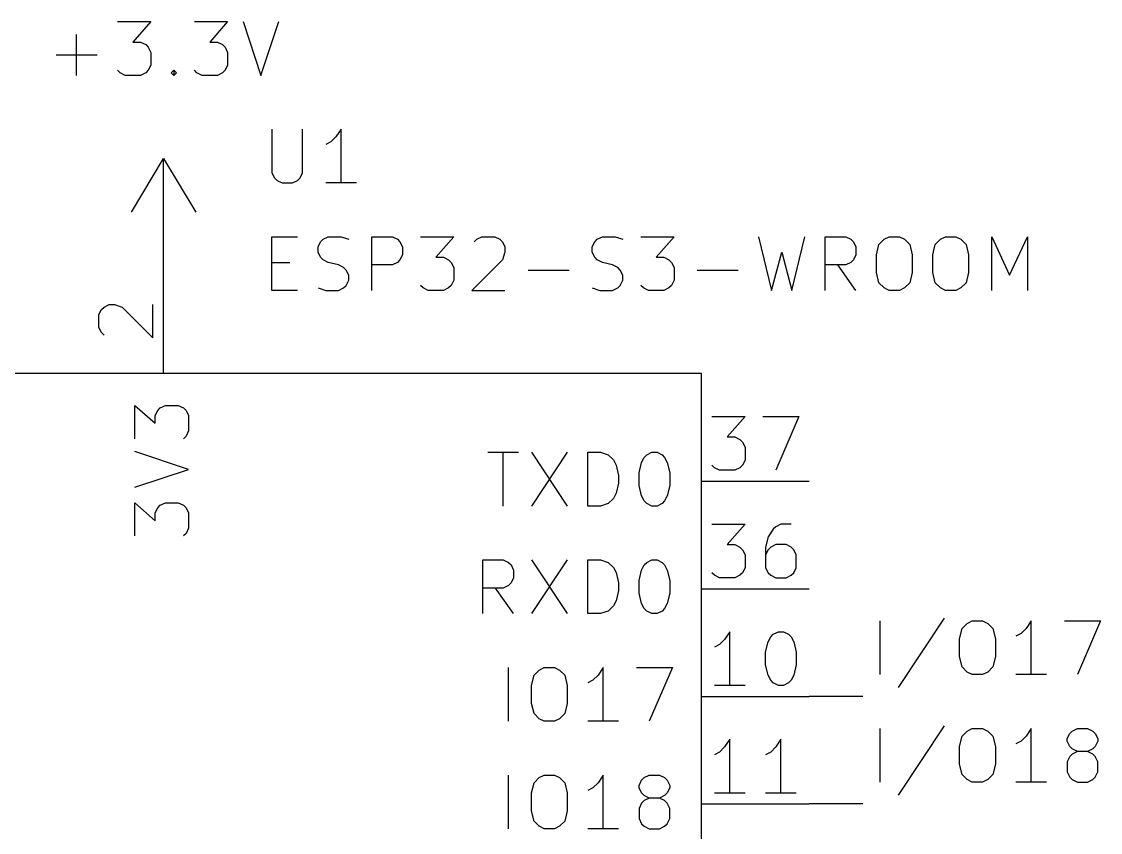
# Model space of a CAD drawing. Header units: inches. Extents: x 0.4 to 11.3, y -7.9 to -0.4.
# Drawn here: x 1.468 to 2.471, y -5.826 to -5.073 of the extents above; entities that cross this region are included whole.
import ezdxf

# ---------------------------------------------------------------- set-up
doc = ezdxf.new("R2010")
doc.units = ezdxf.units.IN
doc.header["$MEASUREMENT"] = 0
for name, color, linetype in [('GREENSIXTYFIVE', 129, 'CONTINUOUS'), ('LIGHTGREEN', 92, 'CONTINUOUS'), ('LIGHTRED', 12, 'CONTINUOUS'), ('RED', 14, 'CONTINUOUS'), ('REDSIX', 19, 'CONTINUOUS'), ('WHITE', 250, 'CONTINUOUS')]:
    doc.layers.add(name, color=color, linetype=linetype)

msp = doc.modelspace()

# ---------------------------------------------------------------- linework, layer by layer
at = {"layer": 'GREENSIXTYFIVE', "linetype": 'CONTINUOUS'}
for p, q in [((1.5571, -5.0728), (1.5881, -5.0728)), ((1.5571, -5.0728), (1.5881, -5.0728)), ((1.5881, -5.0728), (1.5714, -5.0919)), ((1.5881, -5.0728), (1.5714, -5.0919)), ((1.6286, -5.0728), (1.6595, -5.0728)), ((1.6286, -5.0728), (1.6595, -5.0728)), ((1.6595, -5.0728), (1.6429, -5.0919)), ((1.6595, -5.0728), (1.6429, -5.0919)), ((1.6738, -5.0728), (1.6905, -5.1228)), ((1.6738, -5.0728), (1.6905, -5.1228)), ((1.6905, -5.1228), (1.7071, -5.0728)), ((1.6905, -5.1228), (1.7071, -5.0728)), ((1.519, -5.1228), (1.519, -5.0847)), ((1.519, -5.1228), (1.519, -5.0847)), ((1.5714, -5.0919), (1.5786, -5.0919)), ((1.5714, -5.0919), (1.5786, -5.0919)), ((1.5786, -5.0919), (1.5833, -5.0942)), ((1.5786, -5.0919), (1.5833, -5.0942)), ((1.5833, -5.0942), (1.5857, -5.0966)), ((1.5833, -5.0942), (1.5857, -5.0966)), ((1.6429, -5.0919), (1.65, -5.0919)), ((1.6429, -5.0919), (1.65, -5.0919)), ((1.65, -5.0919), (1.6548, -5.0942)), ((1.65, -5.0919), (1.6548, -5.0942)), ((1.6548, -5.0942), (1.6571, -5.0966)), ((1.6548, -5.0942), (1.6571, -5.0966)), ((1.5, -5.1038), (1.5381, -5.1038)), ((1.5, -5.1038), (1.5381, -5.1038)), ((1.5857, -5.0966), (1.5881, -5.1014)), ((1.5857, -5.0966), (1.5881, -5.1014)), ((1.5881, -5.1014), (1.5881, -5.1133)), ((1.5881, -5.1014), (1.5881, -5.1133)), ((1.6571, -5.0966), (1.6595, -5.1014)), ((1.6571, -5.0966), (1.6595, -5.1014)), ((1.6595, -5.1014), (1.6595, -5.1133)), ((1.6595, -5.1014), (1.6595, -5.1133)), ((1.5881, -5.1133), (1.5857, -5.118)), ((1.5881, -5.1133), (1.5857, -5.118)), ((1.6595, -5.1133), (1.6571, -5.118)), ((1.6595, -5.1133), (1.6571, -5.118)), ((1.5595, -5.1204), (1.5571, -5.118)), ((1.5595, -5.1204), (1.5571, -5.118)), ((1.5643, -5.1228), (1.5595, -5.1204)), ((1.5643, -5.1228), (1.5595, -5.1204)), ((1.5786, -5.1228), (1.5643, -5.1228)), ((1.5786, -5.1228), (1.5643, -5.1228)), ((1.5833, -5.1204), (1.5786, -5.1228)), ((1.5833, -5.1204), (1.5786, -5.1228)), ((1.5857, -5.118), (1.5833, -5.1204)), ((1.5857, -5.118), (1.5833, -5.1204)), ((1.6071, -5.1204), (1.6095, -5.118)), ((1.6071, -5.1204), (1.6095, -5.118)), ((1.6095, -5.1228), (1.6071, -5.1204)), ((1.6095, -5.1228), (1.6071, -5.1204)), ((1.6095, -5.118), (1.6119, -5.1204)), ((1.6095, -5.118), (1.6095, -5.1228)), ((1.6095, -5.118), (1.6119, -5.1204)), ((1.6095, -5.118), (1.6095, -5.1228)), ((1.6119, -5.1204), (1.6095, -5.1228)), ((1.6119, -5.1204), (1.6095, -5.1228)), ((1.631, -5.1204), (1.6286, -5.118)), ((1.631, -5.1204), (1.6286, -5.118)), ((1.6357, -5.1228), (1.631, -5.1204)), ((1.6357, -5.1228), (1.631, -5.1204)), ((1.65, -5.1228), (1.6357, -5.1228)), ((1.65, -5.1228), (1.6357, -5.1228)), ((1.6548, -5.1204), (1.65, -5.1228)), ((1.6548, -5.1204), (1.65, -5.1228)), ((1.6571, -5.118), (1.6548, -5.1204)), ((1.6571, -5.118), (1.6548, -5.1204)), ((1.7007, -5.1728), (1.7007, -5.2133)), ((1.7007, -5.1728), (1.7007, -5.2133)), ((1.7292, -5.2133), (1.7292, -5.1728)), ((1.7292, -5.2133), (1.7292, -5.1728)), ((1.7649, -5.1728), (1.7602, -5.1799)), ((1.7649, -5.1728), (1.7602, -5.1799)), ((1.7649, -5.2228), (1.7649, -5.1728)), ((1.7649, -5.2228), (1.7649, -5.1728)), ((1.7602, -5.1799), (1.7554, -5.1847)), ((1.7602, -5.1799), (1.7554, -5.1847)), ((1.7554, -5.1847), (1.7507, -5.1871)), ((1.7554, -5.1847), (1.7507, -5.1871)), ((1.7007, -5.2133), (1.703, -5.218)), ((1.7007, -5.2133), (1.703, -5.218)), ((1.7269, -5.218), (1.7292, -5.2133)), ((1.7269, -5.218), (1.7292, -5.2133)), ((1.703, -5.218), (1.7054, -5.2204)), ((1.703, -5.218), (1.7054, -5.2204)), ((1.7054, -5.2204), (1.7102, -5.2228)), ((1.7054, -5.2204), (1.7102, -5.2228)), ((1.7102, -5.2228), (1.7197, -5.2228)), ((1.7102, -5.2228), (1.7197, -5.2228)), ((1.7197, -5.2228), (1.7245, -5.2204)), ((1.7197, -5.2228), (1.7245, -5.2204)), ((1.7245, -5.2204), (1.7269, -5.218)), ((1.7245, -5.2204), (1.7269, -5.218)), ((1.7792, -5.2228), (1.7507, -5.2228)), ((1.7792, -5.2228), (1.7507, -5.2228)), ((1.7007, -5.3228), (1.7007, -5.2728)), ((1.7007, -5.2728), (1.7245, -5.2728)), ((1.7007, -5.3228), (1.7007, -5.2728)), ((1.7007, -5.2728), (1.7245, -5.2728)), ((1.7483, -5.2752), (1.753, -5.2728)), ((1.7483, -5.2752), (1.753, -5.2728)), ((1.753, -5.2728), (1.7649, -5.2728)), ((1.753, -5.2728), (1.7649, -5.2728)), ((1.7649, -5.2728), (1.7721, -5.2752)), ((1.7649, -5.2728), (1.7721, -5.2752)), ((1.7935, -5.3228), (1.7935, -5.2728)), ((1.7935, -5.2728), (1.8126, -5.2728)), ((1.7935, -5.3228), (1.7935, -5.2728)), ((1.7935, -5.2728), (1.8126, -5.2728)), ((1.8126, -5.2728), (1.8173, -5.2752)), ((1.8126, -5.2728), (1.8173, -5.2752)), ((1.8388, -5.2728), (1.8697, -5.2728)), ((1.8388, -5.2728), (1.8697, -5.2728)), ((1.8697, -5.2728), (1.853, -5.2919)), ((1.8697, -5.2728), (1.853, -5.2919)), ((1.8911, -5.2752), (1.8959, -5.2728)), ((1.8911, -5.2752), (1.8959, -5.2728)), ((1.8959, -5.2728), (1.9078, -5.2728)), ((1.8959, -5.2728), (1.9078, -5.2728)), ((1.9078, -5.2728), (1.9126, -5.2752)), ((1.9078, -5.2728), (1.9126, -5.2752)), ((2.003, -5.2752), (2.0078, -5.2728)), ((2.003, -5.2752), (2.0078, -5.2728)), ((2.0078, -5.2728), (2.0197, -5.2728)), ((2.0078, -5.2728), (2.0197, -5.2728)), ((2.0197, -5.2728), (2.0269, -5.2752)), ((2.0197, -5.2728), (2.0269, -5.2752)), ((2.0435, -5.2728), (2.0745, -5.2728)), ((2.0435, -5.2728), (2.0745, -5.2728)), ((2.0745, -5.2728), (2.0578, -5.2919)), ((2.0745, -5.2728), (2.0578, -5.2919)), ((2.153, -5.2728), (2.1649, -5.3228)), ((2.153, -5.2728), (2.1649, -5.3228)), ((2.184, -5.3228), (2.1959, -5.2728)), ((2.184, -5.3228), (2.1959, -5.2728)), ((2.2149, -5.3228), (2.2149, -5.2728)), ((2.2149, -5.2728), (2.234, -5.2728)), ((2.2149, -5.3228), (2.2149, -5.2728)), ((2.2149, -5.2728), (2.234, -5.2728)), ((2.234, -5.2728), (2.2388, -5.2752)), ((2.234, -5.2728), (2.2388, -5.2752)), ((2.2697, -5.2752), (2.2745, -5.2728)), ((2.2697, -5.2752), (2.2745, -5.2728)), ((2.2745, -5.2728), (2.284, -5.2728)), ((2.2745, -5.2728), (2.284, -5.2728)), ((2.284, -5.2728), (2.2888, -5.2752)), ((2.284, -5.2728), (2.2888, -5.2752)), ((2.3221, -5.2752), (2.3268, -5.2728)), ((2.3221, -5.2752), (2.3268, -5.2728)), ((2.3268, -5.2728), (2.3364, -5.2728)), ((2.3268, -5.2728), (2.3364, -5.2728)), ((2.3364, -5.2728), (2.3411, -5.2752)), ((2.3364, -5.2728), (2.3411, -5.2752)), ((2.3697, -5.3228), (2.3697, -5.2728)), ((2.3697, -5.2728), (2.3864, -5.3085)), ((2.3697, -5.3228), (2.3697, -5.2728)), ((2.3697, -5.2728), (2.3864, -5.3085)), ((2.3864, -5.3085), (2.403, -5.2728)), ((2.3864, -5.3085), (2.403, -5.2728)), ((2.403, -5.2728), (2.403, -5.3228)), ((2.403, -5.2728), (2.403, -5.3228)), ((1.7435, -5.2823), (1.7459, -5.2776)), ((1.7435, -5.2823), (1.7459, -5.2776)), ((1.7435, -5.2871), (1.7435, -5.2823)), ((1.7435, -5.2871), (1.7435, -5.2823)), ((1.7459, -5.2776), (1.7483, -5.2752)), ((1.7459, -5.2776), (1.7483, -5.2752)), ((1.8173, -5.2752), (1.8197, -5.2776)), ((1.8173, -5.2752), (1.8197, -5.2776)), ((1.8197, -5.2776), (1.8221, -5.2823)), ((1.8197, -5.2776), (1.8221, -5.2823)), ((1.8221, -5.2823), (1.8221, -5.2895)), ((1.8221, -5.2823), (1.8221, -5.2895)), ((1.8888, -5.2776), (1.8911, -5.2752)), ((1.8888, -5.2776), (1.8911, -5.2752)), ((1.9126, -5.2752), (1.9149, -5.2776)), ((1.9126, -5.2752), (1.9149, -5.2776)), ((1.9149, -5.2776), (1.9173, -5.2823)), ((1.9149, -5.2776), (1.9173, -5.2823)), ((1.9173, -5.2823), (1.9173, -5.2871)), ((1.9173, -5.2823), (1.9173, -5.2871)), ((1.9983, -5.2823), (2.0007, -5.2776)), ((1.9983, -5.2823), (2.0007, -5.2776)), ((1.9983, -5.2871), (1.9983, -5.2823)), ((1.9983, -5.2871), (1.9983, -5.2823)), ((2.0007, -5.2776), (2.003, -5.2752)), ((2.0007, -5.2776), (2.003, -5.2752)), ((2.2388, -5.2752), (2.2411, -5.2776)), ((2.2388, -5.2752), (2.2411, -5.2776)), ((2.2411, -5.2776), (2.2435, -5.2823)), ((2.2411, -5.2776), (2.2435, -5.2823)), ((2.2435, -5.2823), (2.2435, -5.2895)), ((2.2435, -5.2823), (2.2435, -5.2895)), ((2.2626, -5.2895), (2.2649, -5.2799)), ((2.2626, -5.2895), (2.2649, -5.2799)), ((2.2649, -5.2799), (2.2697, -5.2752)), ((2.2649, -5.2799), (2.2697, -5.2752)), ((2.2888, -5.2752), (2.2935, -5.2799)), ((2.2888, -5.2752), (2.2935, -5.2799)), ((2.2935, -5.2799), (2.2959, -5.2895)), ((2.2935, -5.2799), (2.2959, -5.2895)), ((2.3149, -5.2895), (2.3173, -5.2799)), ((2.3149, -5.2895), (2.3173, -5.2799)), ((2.3173, -5.2799), (2.3221, -5.2752)), ((2.3173, -5.2799), (2.3221, -5.2752)), ((2.3411, -5.2752), (2.3459, -5.2799)), ((2.3411, -5.2752), (2.3459, -5.2799)), ((2.3459, -5.2799), (2.3483, -5.2895)), ((2.3459, -5.2799), (2.3483, -5.2895)), ((1.7459, -5.2919), (1.7435, -5.2871)), ((1.7459, -5.2919), (1.7435, -5.2871)), ((1.7483, -5.2942), (1.7459, -5.2919)), ((1.7483, -5.2942), (1.7459, -5.2919)), ((1.753, -5.2966), (1.7483, -5.2942)), ((1.753, -5.2966), (1.7483, -5.2942)), ((1.8197, -5.2942), (1.8173, -5.2966)), ((1.8197, -5.2942), (1.8173, -5.2966)), ((1.8221, -5.2895), (1.8197, -5.2942)), ((1.8221, -5.2895), (1.8197, -5.2942)), ((1.853, -5.2919), (1.8602, -5.2919)), ((1.853, -5.2919), (1.8602, -5.2919)), ((1.8602, -5.2919), (1.8649, -5.2942)), ((1.8602, -5.2919), (1.8649, -5.2942)), ((1.8649, -5.2942), (1.8673, -5.2966)), ((1.8649, -5.2942), (1.8673, -5.2966)), ((1.9149, -5.2942), (1.8864, -5.3228)), ((1.9149, -5.2942), (1.8864, -5.3228)), ((1.9173, -5.2871), (1.9149, -5.2942)), ((1.9173, -5.2871), (1.9149, -5.2942)), ((2.0007, -5.2919), (1.9983, -5.2871)), ((2.0007, -5.2919), (1.9983, -5.2871)), ((2.003, -5.2942), (2.0007, -5.2919)), ((2.003, -5.2942), (2.0007, -5.2919)), ((2.0078, -5.2966), (2.003, -5.2942)), ((2.0078, -5.2966), (2.003, -5.2942)), ((2.0578, -5.2919), (2.0649, -5.2919)), ((2.0578, -5.2919), (2.0649, -5.2919)), ((2.0649, -5.2919), (2.0697, -5.2942)), ((2.0649, -5.2919), (2.0697, -5.2942)), ((2.0697, -5.2942), (2.0721, -5.2966)), ((2.0697, -5.2942), (2.0721, -5.2966)), ((2.1649, -5.3228), (2.1745, -5.2871)), ((2.1649, -5.3228), (2.1745, -5.2871)), ((2.1745, -5.2871), (2.184, -5.3228)), ((2.1745, -5.2871), (2.184, -5.3228)), ((2.2411, -5.2942), (2.2388, -5.2966)), ((2.2411, -5.2942), (2.2388, -5.2966)), ((2.2435, -5.2895), (2.2411, -5.2942)), ((2.2435, -5.2895), (2.2411, -5.2942)), ((2.2626, -5.3061), (2.2626, -5.2895)), ((2.2626, -5.3061), (2.2626, -5.2895)), ((2.2959, -5.2895), (2.2959, -5.3061)), ((2.2959, -5.2895), (2.2959, -5.3061)), ((2.3149, -5.3061), (2.3149, -5.2895)), ((2.3149, -5.3061), (2.3149, -5.2895)), ((2.3483, -5.2895), (2.3483, -5.3061)), ((2.3483, -5.2895), (2.3483, -5.3061)), ((1.7007, -5.2966), (1.7173, -5.2966)), ((1.7007, -5.2966), (1.7173, -5.2966)), ((1.7626, -5.299), (1.753, -5.2966)), ((1.7626, -5.299), (1.753, -5.2966)), ((1.7673, -5.3014), (1.7626, -5.299)), ((1.7673, -5.3014), (1.7626, -5.299)), ((1.7697, -5.3038), (1.7673, -5.3014)), ((1.7697, -5.3038), (1.7673, -5.3014)), ((1.7721, -5.3085), (1.7697, -5.3038)), ((1.7721, -5.3085), (1.7697, -5.3038)), ((1.8126, -5.299), (1.7935, -5.299)), ((1.8126, -5.299), (1.7935, -5.299)), ((1.8173, -5.2966), (1.8126, -5.299)), ((1.8173, -5.2966), (1.8126, -5.299)), ((1.8673, -5.2966), (1.8697, -5.3014)), ((1.8673, -5.2966), (1.8697, -5.3014)), ((1.8697, -5.3014), (1.8697, -5.3133)), ((1.8697, -5.3014), (1.8697, -5.3133)), ((1.9388, -5.3038), (1.9769, -5.3038)), ((1.9388, -5.3038), (1.9769, -5.3038)), ((2.0173, -5.299), (2.0078, -5.2966)), ((2.0173, -5.299), (2.0078, -5.2966)), ((2.0221, -5.3014), (2.0173, -5.299)), ((2.0221, -5.3014), (2.0173, -5.299)), ((2.0245, -5.3038), (2.0221, -5.3014)), ((2.0245, -5.3038), (2.0221, -5.3014)), ((2.0269, -5.3085), (2.0245, -5.3038)), ((2.0269, -5.3085), (2.0245, -5.3038)), ((2.0721, -5.2966), (2.0745, -5.3014)), ((2.0721, -5.2966), (2.0745, -5.3014)), ((2.0745, -5.3014), (2.0745, -5.3133)), ((2.0745, -5.3014), (2.0745, -5.3133)), ((2.0959, -5.3038), (2.134, -5.3038)), ((2.0959, -5.3038), (2.134, -5.3038)), ((2.234, -5.299), (2.2149, -5.299)), ((2.234, -5.299), (2.2149, -5.299)), ((2.2435, -5.3228), (2.2268, -5.299)), ((2.2435, -5.3228), (2.2268, -5.299)), ((2.2388, -5.2966), (2.234, -5.299)), ((2.2388, -5.2966), (2.234, -5.299)), ((1.7697, -5.318), (1.7721, -5.3133)), ((1.7697, -5.318), (1.7721, -5.3133)), ((1.7721, -5.3133), (1.7721, -5.3085)), ((1.7721, -5.3133), (1.7721, -5.3085)), ((1.8697, -5.3133), (1.8673, -5.318)), ((1.8697, -5.3133), (1.8673, -5.318)), ((2.0245, -5.318), (2.0269, -5.3133)), ((2.0245, -5.318), (2.0269, -5.3133)), ((2.0269, -5.3133), (2.0269, -5.3085)), ((2.0269, -5.3133), (2.0269, -5.3085)), ((2.0745, -5.3133), (2.0721, -5.318)), ((2.0745, -5.3133), (2.0721, -5.318)), ((2.2649, -5.3157), (2.2626, -5.3061)), ((2.2649, -5.3157), (2.2626, -5.3061)), ((2.2959, -5.3061), (2.2935, -5.3157)), ((2.2959, -5.3061), (2.2935, -5.3157)), ((2.3173, -5.3157), (2.3149, -5.3061)), ((2.3173, -5.3157), (2.3149, -5.3061)), ((2.3483, -5.3061), (2.3459, -5.3157)), ((2.3483, -5.3061), (2.3459, -5.3157)), ((1.7245, -5.3228), (1.7007, -5.3228)), ((1.7245, -5.3228), (1.7007, -5.3228)), ((1.7435, -5.3204), (1.7507, -5.3228)), ((1.7435, -5.3204), (1.7507, -5.3228)), ((1.7507, -5.3228), (1.7626, -5.3228)), ((1.7507, -5.3228), (1.7626, -5.3228)), ((1.7626, -5.3228), (1.7673, -5.3204)), ((1.7626, -5.3228), (1.7673, -5.3204)), ((1.7673, -5.3204), (1.7697, -5.318)), ((1.7673, -5.3204), (1.7697, -5.318)), ((1.8411, -5.3204), (1.8388, -5.318)), ((1.8411, -5.3204), (1.8388, -5.318)), ((1.8459, -5.3228), (1.8411, -5.3204)), ((1.8459, -5.3228), (1.8411, -5.3204)), ((1.8602, -5.3228), (1.8459, -5.3228)), ((1.8602, -5.3228), (1.8459, -5.3228)), ((1.8649, -5.3204), (1.8602, -5.3228)), ((1.8649, -5.3204), (1.8602, -5.3228)), ((1.8673, -5.318), (1.8649, -5.3204)), ((1.8673, -5.318), (1.8649, -5.3204)), ((1.8864, -5.3228), (1.9173, -5.3228)), ((1.8864, -5.3228), (1.9173, -5.3228)), ((1.9983, -5.3204), (2.0054, -5.3228)), ((1.9983, -5.3204), (2.0054, -5.3228)), ((2.0054, -5.3228), (2.0173, -5.3228)), ((2.0054, -5.3228), (2.0173, -5.3228)), ((2.0173, -5.3228), (2.0221, -5.3204)), ((2.0173, -5.3228), (2.0221, -5.3204)), ((2.0221, -5.3204), (2.0245, -5.318)), ((2.0221, -5.3204), (2.0245, -5.318)), ((2.0459, -5.3204), (2.0435, -5.318)), ((2.0459, -5.3204), (2.0435, -5.318)), ((2.0507, -5.3228), (2.0459, -5.3204)), ((2.0507, -5.3228), (2.0459, -5.3204)), ((2.0649, -5.3228), (2.0507, -5.3228)), ((2.0649, -5.3228), (2.0507, -5.3228)), ((2.0697, -5.3204), (2.0649, -5.3228)), ((2.0697, -5.3204), (2.0649, -5.3228)), ((2.0721, -5.318), (2.0697, -5.3204)), ((2.0721, -5.318), (2.0697, -5.3204)), ((2.2697, -5.3204), (2.2649, -5.3157)), ((2.2697, -5.3204), (2.2649, -5.3157)), ((2.2745, -5.3228), (2.2697, -5.3204)), ((2.2745, -5.3228), (2.2697, -5.3204)), ((2.284, -5.3228), (2.2745, -5.3228)), ((2.284, -5.3228), (2.2745, -5.3228)), ((2.2888, -5.3204), (2.284, -5.3228)), ((2.2888, -5.3204), (2.284, -5.3228)), ((2.2935, -5.3157), (2.2888, -5.3204)), ((2.2935, -5.3157), (2.2888, -5.3204)), ((2.3221, -5.3204), (2.3173, -5.3157)), ((2.3221, -5.3204), (2.3173, -5.3157)), ((2.3268, -5.3228), (2.3221, -5.3204)), ((2.3268, -5.3228), (2.3221, -5.3204)), ((2.3364, -5.3228), (2.3268, -5.3228)), ((2.3364, -5.3228), (2.3268, -5.3228)), ((2.3411, -5.3204), (2.3364, -5.3228)), ((2.3411, -5.3204), (2.3364, -5.3228)), ((2.3459, -5.3157), (2.3411, -5.3204)), ((2.3459, -5.3157), (2.3411, -5.3204)), ((1.5731, -5.4605), (1.5731, -5.4295)), ((1.5731, -5.4295), (1.5922, -5.4462)), ((1.5731, -5.4605), (1.5731, -5.4295)), ((1.5731, -5.4295), (1.5922, -5.4462)), ((1.5922, -5.439), (1.5946, -5.4343)), ((1.5922, -5.439), (1.5946, -5.4343)), ((1.5946, -5.4343), (1.5969, -5.4319)), ((1.5946, -5.4343), (1.5969, -5.4319)), ((1.5969, -5.4319), (1.6017, -5.4295)), ((1.5969, -5.4319), (1.6017, -5.4295)), ((1.6017, -5.4295), (1.6136, -5.4295)), ((1.6017, -5.4295), (1.6136, -5.4295)), ((1.6136, -5.4295), (1.6184, -5.4319)), ((1.6136, -5.4295), (1.6184, -5.4319)), ((1.6184, -5.4319), (1.6208, -5.4343)), ((1.6184, -5.4319), (1.6208, -5.4343)), ((1.6208, -5.4343), (1.6231, -5.439)), ((1.6208, -5.4343), (1.6231, -5.439)), ((1.5922, -5.4462), (1.5922, -5.439)), ((1.5922, -5.4462), (1.5922, -5.439)), ((1.6231, -5.439), (1.6231, -5.4533)), ((1.6231, -5.439), (1.6231, -5.4533)), ((1.6231, -5.4533), (1.6208, -5.4581)), ((1.6231, -5.4533), (1.6208, -5.4581)), ((1.6208, -5.4581), (1.6184, -5.4605)), ((1.6208, -5.4581), (1.6184, -5.4605)), ((1.6231, -5.489), (1.5731, -5.4724)), ((1.6231, -5.489), (1.5731, -5.4724)), ((1.9014, -5.4731), (1.93, -5.4731)), ((1.9014, -5.4731), (1.93, -5.4731)), ((1.9157, -5.5231), (1.9157, -5.4731)), ((1.9157, -5.5231), (1.9157, -5.4731)), ((1.9419, -5.4731), (1.9752, -5.5231)), ((1.9752, -5.4731), (1.9419, -5.5231)), ((1.9419, -5.4731), (1.9752, -5.5231)), ((1.9752, -5.4731), (1.9419, -5.5231)), ((1.9943, -5.5231), (1.9943, -5.4731)), ((1.9943, -5.4731), (2.0062, -5.4731)), ((1.9943, -5.5231), (1.9943, -5.4731)), ((1.9943, -5.4731), (2.0062, -5.4731)), ((2.0062, -5.4731), (2.0133, -5.4755)), ((2.0062, -5.4731), (2.0133, -5.4755)), ((2.049, -5.4755), (2.0538, -5.4731)), ((2.049, -5.4755), (2.0538, -5.4731)), ((2.0538, -5.4731), (2.0586, -5.4731)), ((2.0538, -5.4731), (2.0586, -5.4731)), ((2.0586, -5.4731), (2.0633, -5.4755)), ((2.0586, -5.4731), (2.0633, -5.4755)), ((2.0133, -5.4755), (2.0181, -5.4803)), ((2.0133, -5.4755), (2.0181, -5.4803)), ((2.0181, -5.4803), (2.0205, -5.485)), ((2.0181, -5.4803), (2.0205, -5.485)), ((2.0205, -5.485), (2.0229, -5.4946)), ((2.0205, -5.485), (2.0229, -5.4946)), ((2.0419, -5.4922), (2.0443, -5.4827)), ((2.0419, -5.4922), (2.0443, -5.4827)), ((2.0443, -5.4827), (2.0467, -5.4779)), ((2.0443, -5.4827), (2.0467, -5.4779)), ((2.0467, -5.4779), (2.049, -5.4755)), ((2.0467, -5.4779), (2.049, -5.4755)), ((2.0633, -5.4755), (2.0657, -5.4779)), ((2.0633, -5.4755), (2.0657, -5.4779)), ((2.0657, -5.4779), (2.0681, -5.4827)), ((2.0657, -5.4779), (2.0681, -5.4827)), ((2.0681, -5.4827), (2.0705, -5.4922)), ((2.0681, -5.4827), (2.0705, -5.4922)), ((1.5731, -5.5057), (1.6231, -5.489)), ((1.5731, -5.5057), (1.6231, -5.489)), ((2.0229, -5.4946), (2.0229, -5.5017)), ((2.0229, -5.4946), (2.0229, -5.5017)), ((2.0419, -5.5041), (2.0419, -5.4922)), ((2.0419, -5.5041), (2.0419, -5.4922)), ((2.0705, -5.4922), (2.0705, -5.5041)), ((2.0705, -5.4922), (2.0705, -5.5041)), ((2.0229, -5.5017), (2.0205, -5.5112)), ((2.0229, -5.5017), (2.0205, -5.5112)), ((2.0443, -5.5136), (2.0419, -5.5041)), ((2.0443, -5.5136), (2.0419, -5.5041)), ((2.0705, -5.5041), (2.0681, -5.5136)), ((2.0705, -5.5041), (2.0681, -5.5136)), ((2.0205, -5.5112), (2.0181, -5.516)), ((2.0205, -5.5112), (2.0181, -5.516)), ((2.0467, -5.5184), (2.0443, -5.5136)), ((2.0467, -5.5184), (2.0443, -5.5136)), ((2.0681, -5.5136), (2.0657, -5.5184)), ((2.0681, -5.5136), (2.0657, -5.5184)), ((1.5731, -5.5509), (1.5731, -5.52)), ((1.5731, -5.52), (1.5922, -5.5367)), ((1.5731, -5.5509), (1.5731, -5.52)), ((1.5731, -5.52), (1.5922, -5.5367)), ((1.5922, -5.5295), (1.5946, -5.5248)), ((1.5922, -5.5295), (1.5946, -5.5248)), ((1.5946, -5.5248), (1.5969, -5.5224)), ((1.5946, -5.5248), (1.5969, -5.5224)), ((1.5969, -5.5224), (1.6017, -5.52)), ((1.5969, -5.5224), (1.6017, -5.52)), ((1.6017, -5.52), (1.6136, -5.52)), ((1.6017, -5.52), (1.6136, -5.52)), ((1.6136, -5.52), (1.6184, -5.5224)), ((1.6136, -5.52), (1.6184, -5.5224)), ((1.6184, -5.5224), (1.6208, -5.5248)), ((1.6184, -5.5224), (1.6208, -5.5248)), ((1.6208, -5.5248), (1.6231, -5.5295)), ((1.6208, -5.5248), (1.6231, -5.5295)), ((2.0062, -5.5231), (1.9943, -5.5231)), ((2.0062, -5.5231), (1.9943, -5.5231)), ((2.0133, -5.5208), (2.0062, -5.5231)), ((2.0133, -5.5208), (2.0062, -5.5231)), ((2.0181, -5.516), (2.0133, -5.5208)), ((2.0181, -5.516), (2.0133, -5.5208)), ((2.049, -5.5208), (2.0467, -5.5184)), ((2.049, -5.5208), (2.0467, -5.5184)), ((2.0538, -5.5231), (2.049, -5.5208)), ((2.0538, -5.5231), (2.049, -5.5208)), ((2.0586, -5.5231), (2.0538, -5.5231)), ((2.0586, -5.5231), (2.0538, -5.5231)), ((2.0633, -5.5208), (2.0586, -5.5231)), ((2.0633, -5.5208), (2.0586, -5.5231)), ((2.0657, -5.5184), (2.0633, -5.5208)), ((2.0657, -5.5184), (2.0633, -5.5208)), ((1.5922, -5.5367), (1.5922, -5.5295)), ((1.5922, -5.5367), (1.5922, -5.5295)), ((1.6231, -5.5295), (1.6231, -5.5438)), ((1.6231, -5.5295), (1.6231, -5.5438)), ((1.6231, -5.5438), (1.6208, -5.5486)), ((1.6231, -5.5438), (1.6208, -5.5486)), ((1.6208, -5.5486), (1.6184, -5.5509)), ((1.6208, -5.5486), (1.6184, -5.5509)), ((1.8967, -5.6231), (1.8967, -5.5731)), ((1.8967, -5.5731), (1.9157, -5.5731)), ((1.8967, -5.6231), (1.8967, -5.5731)), ((1.8967, -5.5731), (1.9157, -5.5731)), ((1.9157, -5.5731), (1.9205, -5.5755)), ((1.9157, -5.5731), (1.9205, -5.5755)), ((1.9205, -5.5755), (1.9229, -5.5779)), ((1.9205, -5.5755), (1.9229, -5.5779)), ((1.9419, -5.5731), (1.9752, -5.6231)), ((1.9752, -5.5731), (1.9419, -5.6231)), ((1.9419, -5.5731), (1.9752, -5.6231)), ((1.9752, -5.5731), (1.9419, -5.6231)), ((1.9943, -5.6231), (1.9943, -5.5731)), ((1.9943, -5.5731), (2.0062, -5.5731)), ((1.9943, -5.6231), (1.9943, -5.5731)), ((1.9943, -5.5731), (2.0062, -5.5731)), ((2.0062, -5.5731), (2.0133, -5.5755)), ((2.0062, -5.5731), (2.0133, -5.5755)), ((2.0133, -5.5755), (2.0181, -5.5803)), ((2.0133, -5.5755), (2.0181, -5.5803)), ((2.0467, -5.5779), (2.049, -5.5755)), ((2.0467, -5.5779), (2.049, -5.5755)), ((2.049, -5.5755), (2.0538, -5.5731)), ((2.049, -5.5755), (2.0538, -5.5731)), ((2.0538, -5.5731), (2.0586, -5.5731)), ((2.0538, -5.5731), (2.0586, -5.5731)), ((2.0586, -5.5731), (2.0633, -5.5755)), ((2.0586, -5.5731), (2.0633, -5.5755)), ((2.0633, -5.5755), (2.0657, -5.5779)), ((2.0633, -5.5755), (2.0657, -5.5779)), ((1.9229, -5.5779), (1.9252, -5.5827)), ((1.9229, -5.5779), (1.9252, -5.5827)), ((1.9252, -5.5827), (1.9252, -5.5898)), ((1.9252, -5.5827), (1.9252, -5.5898)), ((2.0181, -5.5803), (2.0205, -5.585)), ((2.0181, -5.5803), (2.0205, -5.585)), ((2.0205, -5.585), (2.0229, -5.5946)), ((2.0205, -5.585), (2.0229, -5.5946)), ((2.0419, -5.5922), (2.0443, -5.5827)), ((2.0419, -5.5922), (2.0443, -5.5827)), ((2.0443, -5.5827), (2.0467, -5.5779)), ((2.0443, -5.5827), (2.0467, -5.5779)), ((2.0657, -5.5779), (2.0681, -5.5827)), ((2.0657, -5.5779), (2.0681, -5.5827)), ((2.0681, -5.5827), (2.0705, -5.5922)), ((2.0681, -5.5827), (2.0705, -5.5922)), ((1.9229, -5.5946), (1.9205, -5.5969)), ((1.9229, -5.5946), (1.9205, -5.5969)), ((1.9252, -5.5898), (1.9229, -5.5946)), ((1.9252, -5.5898), (1.9229, -5.5946)), ((2.0229, -5.5946), (2.0229, -5.6017)), ((2.0229, -5.5946), (2.0229, -5.6017)), ((2.0419, -5.6041), (2.0419, -5.5922)), ((2.0419, -5.6041), (2.0419, -5.5922)), ((2.0705, -5.5922), (2.0705, -5.6041)), ((2.0705, -5.5922), (2.0705, -5.6041)), ((1.9157, -5.5993), (1.8967, -5.5993)), ((1.9157, -5.5993), (1.8967, -5.5993)), ((1.9252, -5.6231), (1.9086, -5.5993)), ((1.9252, -5.6231), (1.9086, -5.5993)), ((1.9205, -5.5969), (1.9157, -5.5993)), ((1.9205, -5.5969), (1.9157, -5.5993)), ((2.0229, -5.6017), (2.0205, -5.6112)), ((2.0229, -5.6017), (2.0205, -5.6112)), ((2.0443, -5.6136), (2.0419, -5.6041)), ((2.0443, -5.6136), (2.0419, -5.6041)), ((2.0705, -5.6041), (2.0681, -5.6136)), ((2.0705, -5.6041), (2.0681, -5.6136)), ((2.0205, -5.6112), (2.0181, -5.616)), ((2.0205, -5.6112), (2.0181, -5.616)), ((2.0467, -5.6184), (2.0443, -5.6136)), ((2.0467, -5.6184), (2.0443, -5.6136)), ((2.0681, -5.6136), (2.0657, -5.6184)), ((2.0681, -5.6136), (2.0657, -5.6184)), ((2.0062, -5.6231), (1.9943, -5.6231)), ((2.0062, -5.6231), (1.9943, -5.6231)), ((2.0133, -5.6208), (2.0062, -5.6231)), ((2.0133, -5.6208), (2.0062, -5.6231)), ((2.0181, -5.616), (2.0133, -5.6208)), ((2.0181, -5.616), (2.0133, -5.6208)), ((2.049, -5.6208), (2.0467, -5.6184)), ((2.049, -5.6208), (2.0467, -5.6184)), ((2.0538, -5.6231), (2.049, -5.6208)), ((2.0538, -5.6231), (2.049, -5.6208)), ((2.0586, -5.6231), (2.0538, -5.6231)), ((2.0586, -5.6231), (2.0538, -5.6231)), ((2.0633, -5.6208), (2.0586, -5.6231)), ((2.0633, -5.6208), (2.0586, -5.6231)), ((2.0657, -5.6184), (2.0633, -5.6208)), ((2.0657, -5.6184), (2.0633, -5.6208)), ((1.9205, -5.7231), (1.9205, -5.6731)), ((1.9205, -5.7231), (1.9205, -5.6731)), ((1.9443, -5.6803), (1.949, -5.6755)), ((1.9443, -5.6803), (1.949, -5.6755)), ((1.949, -5.6755), (1.9538, -5.6731)), ((1.949, -5.6755), (1.9538, -5.6731)), ((1.9538, -5.6731), (1.9633, -5.6731)), ((1.9538, -5.6731), (1.9633, -5.6731)), ((1.9633, -5.6731), (1.9681, -5.6755)), ((1.9633, -5.6731), (1.9681, -5.6755)), ((1.9681, -5.6755), (1.9729, -5.6803)), ((1.9681, -5.6755), (1.9729, -5.6803)), ((2.0086, -5.6731), (2.0038, -5.6803)), ((2.0086, -5.6731), (2.0038, -5.6803)), ((2.0086, -5.7231), (2.0086, -5.6731)), ((2.0086, -5.7231), (2.0086, -5.6731)), ((2.0395, -5.6731), (2.0729, -5.6731)), ((2.0395, -5.6731), (2.0729, -5.6731)), ((2.0729, -5.6731), (2.0514, -5.7231)), ((2.0729, -5.6731), (2.0514, -5.7231)), ((1.9419, -5.6898), (1.9443, -5.6803)), ((1.9419, -5.6898), (1.9443, -5.6803)), ((1.9729, -5.6803), (1.9752, -5.6898)), ((1.9729, -5.6803), (1.9752, -5.6898)), ((1.999, -5.685), (1.9943, -5.6874)), ((1.999, -5.685), (1.9943, -5.6874)), ((2.0038, -5.6803), (1.999, -5.685)), ((2.0038, -5.6803), (1.999, -5.685)), ((1.9419, -5.7065), (1.9419, -5.6898)), ((1.9419, -5.7065), (1.9419, -5.6898)), ((1.9752, -5.6898), (1.9752, -5.7065)), ((1.9752, -5.6898), (1.9752, -5.7065)), ((1.9443, -5.716), (1.9419, -5.7065)), ((1.9443, -5.716), (1.9419, -5.7065)), ((1.949, -5.7208), (1.9443, -5.716)), ((1.949, -5.7208), (1.9443, -5.716)), ((1.9729, -5.716), (1.9681, -5.7208)), ((1.9729, -5.716), (1.9681, -5.7208)), ((1.9752, -5.7065), (1.9729, -5.716)), ((1.9752, -5.7065), (1.9729, -5.716)), ((1.9538, -5.7231), (1.949, -5.7208)), ((1.9538, -5.7231), (1.949, -5.7208)), ((1.9633, -5.7231), (1.9538, -5.7231)), ((1.9633, -5.7231), (1.9538, -5.7231)), ((1.9681, -5.7208), (1.9633, -5.7231)), ((1.9681, -5.7208), (1.9633, -5.7231)), ((2.0229, -5.7231), (1.9943, -5.7231)), ((2.0229, -5.7231), (1.9943, -5.7231)), ((1.9205, -5.8231), (1.9205, -5.7731)), ((1.9205, -5.8231), (1.9205, -5.7731)), ((1.9443, -5.7803), (1.949, -5.7755)), ((1.9443, -5.7803), (1.949, -5.7755)), ((1.949, -5.7755), (1.9538, -5.7731)), ((1.949, -5.7755), (1.9538, -5.7731)), ((1.9538, -5.7731), (1.9633, -5.7731)), ((1.9538, -5.7731), (1.9633, -5.7731)), ((1.9633, -5.7731), (1.9681, -5.7755)), ((1.9633, -5.7731), (1.9681, -5.7755)), ((1.9681, -5.7755), (1.9729, -5.7803)), ((1.9681, -5.7755), (1.9729, -5.7803)), ((2.0086, -5.7731), (2.0038, -5.7803)), ((2.0086, -5.7731), (2.0038, -5.7803)), ((2.0086, -5.8231), (2.0086, -5.7731)), ((2.0086, -5.8231), (2.0086, -5.7731)), ((2.0443, -5.7779), (2.0467, -5.7755)), ((2.0443, -5.7779), (2.0467, -5.7755)), ((2.0467, -5.7755), (2.0514, -5.7731)), ((2.0467, -5.7755), (2.0514, -5.7731)), ((2.0514, -5.7731), (2.061, -5.7731)), ((2.0514, -5.7731), (2.061, -5.7731)), ((2.061, -5.7731), (2.0657, -5.7755)), ((2.061, -5.7731), (2.0657, -5.7755)), ((2.0657, -5.7755), (2.0681, -5.7779)), ((2.0657, -5.7755), (2.0681, -5.7779)), ((1.9419, -5.7898), (1.9443, -5.7803)), ((1.9419, -5.7898), (1.9443, -5.7803)), ((1.9729, -5.7803), (1.9752, -5.7898)), ((1.9729, -5.7803), (1.9752, -5.7898)), ((1.999, -5.785), (1.9943, -5.7874)), ((1.999, -5.785), (1.9943, -5.7874)), ((2.0038, -5.7803), (1.999, -5.785)), ((2.0038, -5.7803), (1.999, -5.785)), ((2.0419, -5.7827), (2.0443, -5.7779)), ((2.0419, -5.7827), (2.0443, -5.7779)), ((2.0419, -5.785), (2.0419, -5.7827)), ((2.0419, -5.785), (2.0419, -5.7827)), ((2.0443, -5.7898), (2.0419, -5.785)), ((2.0443, -5.7898), (2.0419, -5.785)), ((2.0681, -5.7779), (2.0705, -5.7827)), ((2.0681, -5.7779), (2.0705, -5.7827)), ((2.0705, -5.785), (2.0681, -5.7898)), ((2.0705, -5.785), (2.0681, -5.7898)), ((2.0705, -5.7827), (2.0705, -5.785)), ((2.0705, -5.7827), (2.0705, -5.785)), ((1.9419, -5.8065), (1.9419, -5.7898)), ((1.9419, -5.8065), (1.9419, -5.7898)), ((1.9752, -5.7898), (1.9752, -5.8065)), ((1.9752, -5.7898), (1.9752, -5.8065)), ((2.0467, -5.7922), (2.0443, -5.7898)), ((2.0467, -5.7922), (2.0443, -5.7898)), ((2.0514, -5.7946), (2.0467, -5.7922)), ((2.0514, -5.7946), (2.0467, -5.7922)), ((2.0514, -5.7946), (2.0467, -5.7969)), ((2.0514, -5.7946), (2.0467, -5.7969)), ((2.061, -5.7946), (2.0514, -5.7946)), ((2.061, -5.7946), (2.0514, -5.7946)), ((2.0657, -5.7922), (2.061, -5.7946)), ((2.0657, -5.7922), (2.061, -5.7946)), ((2.0657, -5.7969), (2.061, -5.7946)), ((2.0657, -5.7969), (2.061, -5.7946)), ((2.0681, -5.7898), (2.0657, -5.7922)), ((2.0681, -5.7898), (2.0657, -5.7922)), ((2.0443, -5.7993), (2.0419, -5.8041)), ((2.0443, -5.7993), (2.0419, -5.8041)), ((2.0419, -5.8041), (2.0419, -5.8136)), ((2.0419, -5.8041), (2.0419, -5.8136)), ((2.0467, -5.7969), (2.0443, -5.7993)), ((2.0467, -5.7969), (2.0443, -5.7993)), ((2.0681, -5.7993), (2.0657, -5.7969)), ((2.0681, -5.7993), (2.0657, -5.7969)), ((2.0705, -5.8041), (2.0681, -5.7993)), ((2.0705, -5.8041), (2.0681, -5.7993)), ((2.0705, -5.8136), (2.0705, -5.8041)), ((2.0705, -5.8136), (2.0705, -5.8041)), ((1.9443, -5.816), (1.9419, -5.8065)), ((1.9443, -5.816), (1.9419, -5.8065)), ((1.949, -5.8208), (1.9443, -5.816)), ((1.949, -5.8208), (1.9443, -5.816)), ((1.9729, -5.816), (1.9681, -5.8208)), ((1.9729, -5.816), (1.9681, -5.8208)), ((1.9752, -5.8065), (1.9729, -5.816)), ((1.9752, -5.8065), (1.9729, -5.816)), ((2.0419, -5.8136), (2.0443, -5.8184)), ((2.0419, -5.8136), (2.0443, -5.8184)), ((2.0681, -5.8184), (2.0705, -5.8136)), ((2.0681, -5.8184), (2.0705, -5.8136)), ((1.9538, -5.8231), (1.949, -5.8208)), ((1.9538, -5.8231), (1.949, -5.8208)), ((1.9633, -5.8231), (1.9538, -5.8231)), ((1.9633, -5.8231), (1.9538, -5.8231)), ((1.9681, -5.8208), (1.9633, -5.8231)), ((1.9681, -5.8208), (1.9633, -5.8231)), ((2.0229, -5.8231), (1.9943, -5.8231)), ((2.0229, -5.8231), (1.9943, -5.8231)), ((2.0443, -5.8184), (2.0467, -5.8208)), ((2.0443, -5.8184), (2.0467, -5.8208)), ((2.0467, -5.8208), (2.0514, -5.8231)), ((2.0467, -5.8208), (2.0514, -5.8231)), ((2.0514, -5.8231), (2.061, -5.8231)), ((2.0514, -5.8231), (2.061, -5.8231)), ((2.061, -5.8231), (2.0657, -5.8208)), ((2.061, -5.8231), (2.0657, -5.8208)), ((2.0657, -5.8208), (2.0681, -5.8184)), ((2.0657, -5.8208), (2.0681, -5.8184))]:
    msp.add_line(p, q, dxfattribs=at)
at = {"layer": 'LIGHTGREEN', "linetype": 'CONTINUOUS'}
for p, q in [((2.25, -5.7), (2.2, -5.7)), ((2.25, -5.8), (2.2, -5.8))]:
    msp.add_line(p, q, dxfattribs=at)
at = {"layer": 'LIGHTRED', "linetype": 'CONTINUOUS'}
for p, q in [((1.5399, -5.3452), (1.5423, -5.3405)), ((1.5399, -5.3452), (1.5423, -5.3405)), ((1.5423, -5.3405), (1.5446, -5.3381)), ((1.5423, -5.3405), (1.5446, -5.3381)), ((1.5446, -5.3381), (1.5494, -5.3357)), ((1.5446, -5.3381), (1.5494, -5.3357)), ((1.5494, -5.3357), (1.5542, -5.3357)), ((1.5494, -5.3357), (1.5542, -5.3357)), ((1.5542, -5.3357), (1.5613, -5.3381)), ((1.5542, -5.3357), (1.5613, -5.3381)), ((1.5613, -5.3381), (1.5899, -5.3667)), ((1.5613, -5.3381), (1.5899, -5.3667)), ((1.5899, -5.3667), (1.5899, -5.3357)), ((1.5899, -5.3667), (1.5899, -5.3357)), ((1.5399, -5.3571), (1.5399, -5.3452)), ((1.5399, -5.3571), (1.5399, -5.3452)), ((1.5423, -5.3619), (1.5399, -5.3571)), ((1.5423, -5.3619), (1.5399, -5.3571)), ((1.5446, -5.3643), (1.5423, -5.3619)), ((1.5446, -5.3643), (1.5423, -5.3619)), ((2.1095, -5.4399), (2.1405, -5.4399)), ((2.1095, -5.4399), (2.1405, -5.4399)), ((2.1405, -5.4399), (2.1238, -5.4589)), ((2.1405, -5.4399), (2.1238, -5.4589)), ((2.1571, -5.4399), (2.1905, -5.4399)), ((2.1571, -5.4399), (2.1905, -5.4399)), ((2.1905, -5.4399), (2.169, -5.4899)), ((2.1905, -5.4399), (2.169, -5.4899)), ((2.1238, -5.4589), (2.131, -5.4589)), ((2.1238, -5.4589), (2.131, -5.4589)), ((2.131, -5.4589), (2.1357, -5.4613)), ((2.131, -5.4589), (2.1357, -5.4613)), ((2.1357, -5.4613), (2.1381, -5.4637)), ((2.1357, -5.4613), (2.1381, -5.4637)), ((2.1381, -5.4637), (2.1405, -5.4684)), ((2.1381, -5.4637), (2.1405, -5.4684)), ((2.1405, -5.4684), (2.1405, -5.4804)), ((2.1405, -5.4684), (2.1405, -5.4804)), ((2.1119, -5.4875), (2.1095, -5.4851)), ((2.1119, -5.4875), (2.1095, -5.4851)), ((2.1381, -5.4851), (2.1357, -5.4875)), ((2.1381, -5.4851), (2.1357, -5.4875)), ((2.1405, -5.4804), (2.1381, -5.4851)), ((2.1405, -5.4804), (2.1381, -5.4851)), ((2.1167, -5.4899), (2.1119, -5.4875)), ((2.1167, -5.4899), (2.1119, -5.4875)), ((2.131, -5.4899), (2.1167, -5.4899)), ((2.131, -5.4899), (2.1167, -5.4899)), ((2.1357, -5.4875), (2.131, -5.4899)), ((2.1357, -5.4875), (2.131, -5.4899)), ((2.1095, -5.5399), (2.1405, -5.5399)), ((2.1095, -5.5399), (2.1405, -5.5399)), ((2.1405, -5.5399), (2.1238, -5.5589)), ((2.1405, -5.5399), (2.1238, -5.5589)), ((2.1667, -5.5446), (2.1619, -5.5518)), ((2.1667, -5.5446), (2.1619, -5.5518)), ((2.169, -5.5423), (2.1667, -5.5446)), ((2.169, -5.5423), (2.1667, -5.5446)), ((2.1738, -5.5399), (2.169, -5.5423)), ((2.1738, -5.5399), (2.169, -5.5423)), ((2.1833, -5.5399), (2.1738, -5.5399)), ((2.1833, -5.5399), (2.1738, -5.5399)), ((2.1619, -5.5518), (2.1595, -5.5613)), ((2.1619, -5.5518), (2.1595, -5.5613)), ((2.1238, -5.5589), (2.131, -5.5589)), ((2.1238, -5.5589), (2.131, -5.5589)), ((2.131, -5.5589), (2.1357, -5.5613)), ((2.131, -5.5589), (2.1357, -5.5613)), ((2.1357, -5.5613), (2.1381, -5.5637)), ((2.1357, -5.5613), (2.1381, -5.5637)), ((2.1381, -5.5637), (2.1405, -5.5684)), ((2.1381, -5.5637), (2.1405, -5.5684)), ((2.1595, -5.5613), (2.1595, -5.5804)), ((2.1595, -5.5613), (2.1595, -5.5804)), ((2.1619, -5.5637), (2.1595, -5.5684)), ((2.1619, -5.5637), (2.1595, -5.5684)), ((2.1643, -5.5613), (2.1619, -5.5637)), ((2.1643, -5.5613), (2.1619, -5.5637)), ((2.169, -5.5589), (2.1643, -5.5613)), ((2.169, -5.5589), (2.1643, -5.5613)), ((2.1786, -5.5589), (2.169, -5.5589)), ((2.1786, -5.5589), (2.169, -5.5589)), ((2.1833, -5.5613), (2.1786, -5.5589)), ((2.1833, -5.5613), (2.1786, -5.5589)), ((2.1857, -5.5637), (2.1833, -5.5613)), ((2.1857, -5.5637), (2.1833, -5.5613)), ((2.1881, -5.5684), (2.1857, -5.5637)), ((2.1881, -5.5684), (2.1857, -5.5637)), ((2.1405, -5.5684), (2.1405, -5.5804)), ((2.1405, -5.5684), (2.1405, -5.5804)), ((2.1881, -5.5804), (2.1881, -5.5684)), ((2.1881, -5.5804), (2.1881, -5.5684)), ((2.1119, -5.5875), (2.1095, -5.5851)), ((2.1119, -5.5875), (2.1095, -5.5851)), ((2.1381, -5.5851), (2.1357, -5.5875)), ((2.1381, -5.5851), (2.1357, -5.5875)), ((2.1405, -5.5804), (2.1381, -5.5851)), ((2.1405, -5.5804), (2.1381, -5.5851)), ((2.1595, -5.5804), (2.1619, -5.5851)), ((2.1595, -5.5804), (2.1619, -5.5851)), ((2.1619, -5.5851), (2.1643, -5.5875)), ((2.1619, -5.5851), (2.1643, -5.5875)), ((2.1833, -5.5875), (2.1857, -5.5851)), ((2.1833, -5.5875), (2.1857, -5.5851)), ((2.1857, -5.5851), (2.1881, -5.5804)), ((2.1857, -5.5851), (2.1881, -5.5804)), ((2.1167, -5.5899), (2.1119, -5.5875)), ((2.1167, -5.5899), (2.1119, -5.5875)), ((2.131, -5.5899), (2.1167, -5.5899)), ((2.131, -5.5899), (2.1167, -5.5899)), ((2.1357, -5.5875), (2.131, -5.5899)), ((2.1357, -5.5875), (2.131, -5.5899)), ((2.1643, -5.5875), (2.169, -5.5899)), ((2.1643, -5.5875), (2.169, -5.5899)), ((2.169, -5.5899), (2.1786, -5.5899)), ((2.169, -5.5899), (2.1786, -5.5899)), ((2.1786, -5.5899), (2.1833, -5.5875)), ((2.1786, -5.5899), (2.1833, -5.5875)), ((2.1262, -5.6399), (2.1214, -5.647)), ((2.1262, -5.6399), (2.1214, -5.647)), ((2.1262, -5.6899), (2.1262, -5.6399)), ((2.1262, -5.6899), (2.1262, -5.6399)), ((2.1619, -5.6494), (2.1643, -5.6446)), ((2.1619, -5.6494), (2.1643, -5.6446)), ((2.1643, -5.6446), (2.1667, -5.6423)), ((2.1643, -5.6446), (2.1667, -5.6423)), ((2.1667, -5.6423), (2.1714, -5.6399)), ((2.1667, -5.6423), (2.1714, -5.6399)), ((2.1714, -5.6399), (2.1762, -5.6399)), ((2.1714, -5.6399), (2.1762, -5.6399)), ((2.1762, -5.6399), (2.1809, -5.6423)), ((2.1762, -5.6399), (2.1809, -5.6423)), ((2.1809, -5.6423), (2.1833, -5.6446)), ((2.1809, -5.6423), (2.1833, -5.6446)), ((2.1833, -5.6446), (2.1857, -5.6494)), ((2.1833, -5.6446), (2.1857, -5.6494)), ((2.1167, -5.6518), (2.1119, -5.6542)), ((2.1167, -5.6518), (2.1119, -5.6542)), ((2.1214, -5.647), (2.1167, -5.6518)), ((2.1214, -5.647), (2.1167, -5.6518)), ((2.1595, -5.6589), (2.1619, -5.6494)), ((2.1595, -5.6589), (2.1619, -5.6494)), ((2.1857, -5.6494), (2.1881, -5.6589)), ((2.1857, -5.6494), (2.1881, -5.6589)), ((2.1595, -5.6708), (2.1595, -5.6589)), ((2.1595, -5.6708), (2.1595, -5.6589)), ((2.1881, -5.6589), (2.1881, -5.6708)), ((2.1881, -5.6589), (2.1881, -5.6708)), ((2.1619, -5.6804), (2.1595, -5.6708)), ((2.1619, -5.6804), (2.1595, -5.6708)), ((2.1881, -5.6708), (2.1857, -5.6804)), ((2.1881, -5.6708), (2.1857, -5.6804)), ((2.1643, -5.6851), (2.1619, -5.6804)), ((2.1643, -5.6851), (2.1619, -5.6804)), ((2.1667, -5.6875), (2.1643, -5.6851)), ((2.1667, -5.6875), (2.1643, -5.6851)), ((2.1833, -5.6851), (2.1809, -5.6875)), ((2.1833, -5.6851), (2.1809, -5.6875)), ((2.1857, -5.6804), (2.1833, -5.6851)), ((2.1857, -5.6804), (2.1833, -5.6851)), ((2.1405, -5.6899), (2.1119, -5.6899)), ((2.1405, -5.6899), (2.1119, -5.6899)), ((2.1714, -5.6899), (2.1667, -5.6875)), ((2.1714, -5.6899), (2.1667, -5.6875)), ((2.1762, -5.6899), (2.1714, -5.6899)), ((2.1762, -5.6899), (2.1714, -5.6899)), ((2.1809, -5.6875), (2.1762, -5.6899)), ((2.1809, -5.6875), (2.1762, -5.6899)), ((2.1262, -5.7399), (2.1214, -5.747)), ((2.1262, -5.7399), (2.1214, -5.747)), ((2.1262, -5.7899), (2.1262, -5.7399)), ((2.1262, -5.7899), (2.1262, -5.7399)), ((2.1738, -5.7399), (2.169, -5.747)), ((2.1738, -5.7399), (2.169, -5.747)), ((2.1738, -5.7899), (2.1738, -5.7399)), ((2.1738, -5.7899), (2.1738, -5.7399)), ((2.1167, -5.7518), (2.1119, -5.7542)), ((2.1167, -5.7518), (2.1119, -5.7542)), ((2.1214, -5.747), (2.1167, -5.7518)), ((2.1214, -5.747), (2.1167, -5.7518)), ((2.1643, -5.7518), (2.1595, -5.7542)), ((2.1643, -5.7518), (2.1595, -5.7542)), ((2.169, -5.747), (2.1643, -5.7518)), ((2.169, -5.747), (2.1643, -5.7518)), ((2.1405, -5.7899), (2.1119, -5.7899)), ((2.1405, -5.7899), (2.1119, -5.7899)), ((2.1881, -5.7899), (2.1595, -5.7899)), ((2.1881, -5.7899), (2.1595, -5.7899))]:
    msp.add_line(p, q, dxfattribs=at)
at = {"layer": 'RED', "linetype": 'CONTINUOUS'}
for p, q in [((1.57, -5.25), (1.6, -5.2)), ((1.6, -5.2), (1.63, -5.25)), ((1.6, -5.3), (1.6, -5.2)), ((1.6, -5.4), (1.6, -5.3)), ((1.6, -5.4), (1.6, -5.3)), ((2.1, -5.4), (1.1, -5.4)), ((2.1, -7.4), (2.1, -5.4)), ((2.1, -5.5), (2.2, -5.5)), ((2.1, -5.5), (2.2, -5.5)), ((2.1, -5.6), (2.2, -5.6)), ((2.1, -5.6), (2.2, -5.6)), ((2.1, -5.7), (2.2, -5.7)), ((2.1, -5.7), (2.2, -5.7)), ((2.1, -5.8), (2.2, -5.8)), ((2.1, -5.8), (2.2, -5.8))]:
    msp.add_line(p, q, dxfattribs=at)
at = {"layer": 'REDSIX', "linetype": 'CONTINUOUS'}
for p, q in [((2.266, -5.6798), (2.266, -5.6298)), ((2.3255, -5.6274), (2.2827, -5.6917)), ((2.3422, -5.6369), (2.347, -5.6322)), ((2.347, -5.6322), (2.3517, -5.6298)), ((2.3517, -5.6298), (2.3613, -5.6298)), ((2.3613, -5.6298), (2.366, -5.6322)), ((2.366, -5.6322), (2.3708, -5.6369)), ((2.4065, -5.6298), (2.4017, -5.6369)), ((2.4065, -5.6798), (2.4065, -5.6298)), ((2.4374, -5.6298), (2.4708, -5.6298)), ((2.4708, -5.6298), (2.4494, -5.6798)), ((2.3398, -5.6465), (2.3422, -5.6369)), ((2.3708, -5.6369), (2.3732, -5.6465)), ((2.397, -5.6417), (2.3922, -5.6441)), ((2.4017, -5.6369), (2.397, -5.6417)), ((2.3398, -5.6631), (2.3398, -5.6465)), ((2.3732, -5.6465), (2.3732, -5.6631)), ((2.3422, -5.6727), (2.3398, -5.6631)), ((2.3732, -5.6631), (2.3708, -5.6727)), ((2.347, -5.6774), (2.3422, -5.6727)), ((2.3708, -5.6727), (2.366, -5.6774)), ((2.3517, -5.6798), (2.347, -5.6774)), ((2.3613, -5.6798), (2.3517, -5.6798)), ((2.366, -5.6774), (2.3613, -5.6798)), ((2.4208, -5.6798), (2.3922, -5.6798)), ((2.266, -5.7798), (2.266, -5.7298)), ((2.3255, -5.7274), (2.2827, -5.7917)), ((2.3422, -5.7369), (2.347, -5.7322)), ((2.347, -5.7322), (2.3517, -5.7298)), ((2.3517, -5.7298), (2.3613, -5.7298)), ((2.3613, -5.7298), (2.366, -5.7322)), ((2.366, -5.7322), (2.3708, -5.7369)), ((2.4065, -5.7298), (2.4017, -5.7369)), ((2.4065, -5.7798), (2.4065, -5.7298)), ((2.4398, -5.7393), (2.4422, -5.7346)), ((2.4422, -5.7346), (2.4446, -5.7322)), ((2.4446, -5.7322), (2.4494, -5.7298)), ((2.4494, -5.7298), (2.4589, -5.7298)), ((2.4589, -5.7298), (2.4636, -5.7322)), ((2.4636, -5.7322), (2.466, -5.7346)), ((2.466, -5.7346), (2.4684, -5.7393)), ((2.3398, -5.7465), (2.3422, -5.7369)), ((2.3708, -5.7369), (2.3732, -5.7465)), ((2.397, -5.7417), (2.3922, -5.7441)), ((2.4017, -5.7369), (2.397, -5.7417)), ((2.4398, -5.7417), (2.4398, -5.7393)), ((2.4422, -5.7465), (2.4398, -5.7417)), ((2.4684, -5.7417), (2.466, -5.7465)), ((2.4684, -5.7393), (2.4684, -5.7417)), ((2.3398, -5.7631), (2.3398, -5.7465)), ((2.3732, -5.7465), (2.3732, -5.7631)), ((2.4422, -5.756), (2.4398, -5.7608)), ((2.4446, -5.7488), (2.4422, -5.7465)), ((2.4446, -5.7536), (2.4422, -5.756)), ((2.4494, -5.7512), (2.4446, -5.7488)), ((2.4494, -5.7512), (2.4446, -5.7536)), ((2.4589, -5.7512), (2.4494, -5.7512)), ((2.4636, -5.7488), (2.4589, -5.7512)), ((2.4636, -5.7536), (2.4589, -5.7512)), ((2.466, -5.7465), (2.4636, -5.7488)), ((2.466, -5.756), (2.4636, -5.7536)), ((2.4684, -5.7608), (2.466, -5.756)), ((2.3422, -5.7727), (2.3398, -5.7631)), ((2.3732, -5.7631), (2.3708, -5.7727)), ((2.4398, -5.7608), (2.4398, -5.7703)), ((2.4684, -5.7703), (2.4684, -5.7608)), ((2.347, -5.7774), (2.3422, -5.7727)), ((2.3708, -5.7727), (2.366, -5.7774)), ((2.4398, -5.7703), (2.4422, -5.775)), ((2.4422, -5.775), (2.4446, -5.7774)), ((2.4636, -5.7774), (2.466, -5.775)), ((2.466, -5.775), (2.4684, -5.7703)), ((2.3517, -5.7798), (2.347, -5.7774)), ((2.3613, -5.7798), (2.3517, -5.7798)), ((2.366, -5.7774), (2.3613, -5.7798)), ((2.4208, -5.7798), (2.3922, -5.7798)), ((2.4446, -5.7774), (2.4494, -5.7798)), ((2.4494, -5.7798), (2.4589, -5.7798)), ((2.4589, -5.7798), (2.4636, -5.7774))]:
    msp.add_line(p, q, dxfattribs=at)
at = {"layer": 'WHITE', "linetype": 'CONTINUOUS'}
for p, q in [((2.1, -5.4), (1.1, -5.4)), ((2.1, -7.4), (2.1, -5.4))]:
    msp.add_line(p, q, dxfattribs=at)

doc.saveas('drawing.dxf')
